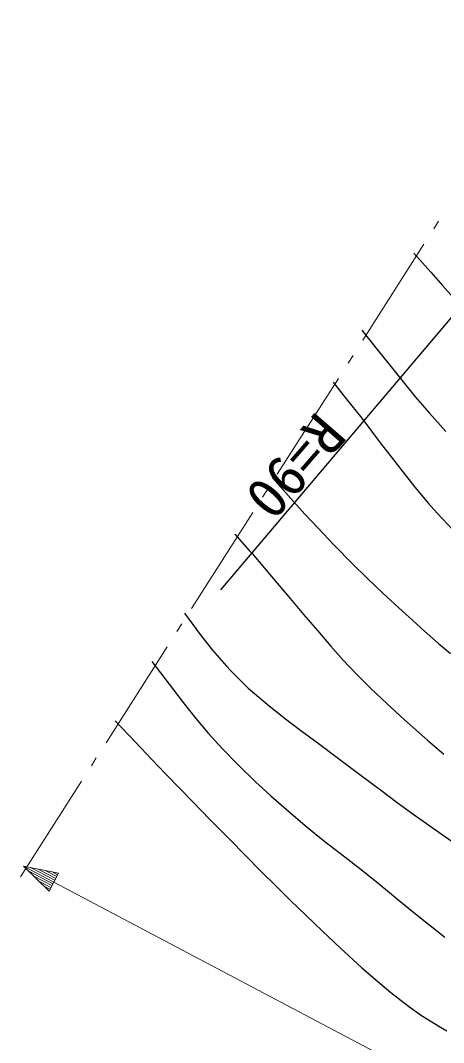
# Model space of a CAD drawing. Units: millimetres, scale not verified. Extents: x 40000 to 680000, y 20000 to 380000.
# Drawn here: x 421817 to 440409, y 242578 to 287542 of the extents above; entities that cross this region are included whole.
import ezdxf
from ezdxf.enums import TextEntityAlignment as Align

# ---------------------------------------------------------------- set-up
doc = ezdxf.new("R2010")
doc.units = ezdxf.units.MM
doc.header["$LTSCALE"] = 1000
for name, color, linetype, lineweight in [('M-BGD', 7, 'Continuous', 25), ('M-BGD-HTXT', 7, 'Continuous', 13), ('M-BMK-SRVR', 3, 'Continuous', 25), ('M-STR-HTXT', 7, 'Continuous', 13)]:
    doc.layers.add(name, color=color, linetype=linetype, lineweight=lineweight)
doc.styles.add('ＭＳ ゴシック', font='')
doc.styles.get('ＭＳ ゴシック').set_extended_font_data('MS Gothic')

msp = doc.modelspace()

# ---------------------------------------------------------------- linework, layer by layer
at = {"layer": 'M-BGD'}
for points in [[(439108, 277298), (439849, 276463), (440366, 275882), (441082, 275076), (441140, 275012)], [(436822, 273911), (437498, 273066), (437993, 272447), (438515, 271794)], [(435552, 271625), (436189, 270828), (436760, 270115), (436906, 269932)], [(438515, 271794), (439178, 270970), (439785, 270270), (440516, 269453)], [(436906, 269932), (437581, 269022), (438101, 268340), (438515, 267815), (439150, 267015), (439748, 266295), (440124, 265868), (440812, 265127), (441503, 264466), (441732, 264259), (442480, 263628), (442748, 263412), (443595, 262753), (444351, 262208), (445068, 261735), (445798, 261291), (446592, 260834), (447501, 260320), (448578, 259707), (448760, 259602)], [(432892, 267419), (433696, 266509), (434314, 265824), (434895, 265201), (435588, 264478), (435636, 264428), (436396, 263653), (437082, 262974), (437746, 262341), (438440, 261699), (439214, 260997), (439446, 260788), (440182, 260130), (440716, 259687)], [(431234, 264936), (431872, 264227), (431996, 264090)], [(431996, 264090), (432847, 263087), (433592, 262202), (434256, 261413), (434863, 260698), (435437, 260037), (436005, 259407), (436590, 258787), (437216, 258155), (437910, 257491), (438694, 256772), (438938, 256554), (439699, 255884), (440424, 255270)], [(429032, 261465), (429721, 260531), (430256, 259834), (430864, 259137), (431064, 258925), (431758, 258223), (431826, 258163), (432657, 257466), (433412, 256867), (434143, 256312), (434901, 255749), (435741, 255122), (435975, 254946), (436850, 254283), (437636, 253690), (438378, 253138), (439122, 252595), (439913, 252034), (440795, 251424)], [(427593, 259348), (428352, 258350), (428972, 257536), (429522, 256836), (430069, 256185), (430682, 255512), (431403, 254776), (432147, 254052), (432826, 253427), (433604, 252744), (434415, 252058), (435141, 251471), (435879, 250890), (436652, 250289), (437520, 249600), (438304, 248960), (439036, 248357), (439747, 247779), (440471, 247214)], [(425984, 256724), (426872, 255786), (427588, 255032), (428203, 254389), (428785, 253786), (429405, 253150), (430130, 252410), (430218, 252321), (430998, 251526), (431712, 250800), (432384, 250121), (433035, 249469), (433688, 248825), (434366, 248166), (435091, 247473), (435886, 246725), (436060, 246564), (436819, 245871), (437521, 245263), (438092, 244786), (438867, 244176), (439446, 243770), (440274, 243249), (440547, 243092)]]:
    msp.add_lwpolyline(points, dxfattribs=at)
at = {"layer": 'M-BGD-HTXT'}
for p, q in [((439979, 278373), (440194, 278710)), ((436862, 273481), (439549, 277698)), ((436218, 272469), (436432, 272806)), ((433101, 267578), (435788, 271794)), ((432456, 266565), (432671, 266903)), ((429339, 261674), (432026, 265891)), ((428695, 260662), (428910, 260999)), ((425578, 255770), (428265, 259987)), ((424933, 254758), (425148, 255096)), ((421817, 249867), (424503, 254084))]:
    msp.add_line(p, q, dxfattribs=at)
at = {"layer": 'M-BMK-SRVR'}
msp.add_line((430624, 262495), (446709, 281515), dxfattribs=at)
at = {"layer": 'M-STR-HTXT'}
for p, q in [((421957, 250341), (423072, 249241)), ((421957, 250341), (423493, 250036)), ((421957, 250341), (423282, 249639)), ((423240, 249559), (422180, 250121)), ((423324, 249718), (422264, 250280)), ((422571, 250219), (423366, 249798)), ((423409, 249877), (422878, 250158)), ((423072, 249241), (423493, 250036)), ((423186, 250097), (423451, 249957)), ((422403, 249901), (423198, 249480)), ((423156, 249400), (422626, 249681)), ((422849, 249461), (423114, 249320))]:
    msp.add_line(p, q, dxfattribs=at)
msp.add_lwpolyline([(423282, 249639), (447399, 236869), (472157, 235852), (531951, 265501), (557855, 295911)], dxfattribs=at)

# ---------------------------------------------------------------- texts
at = {"layer": 'M-BMK-SRVR', "style": 'ＭＳ ゴシック'}
msp.add_text('R=90', height=1833, rotation=229.086, dxfattribs=at).set_placement((432803, 268885), align=Align.BOTTOM_CENTER)

doc.saveas('drawing.dxf')
